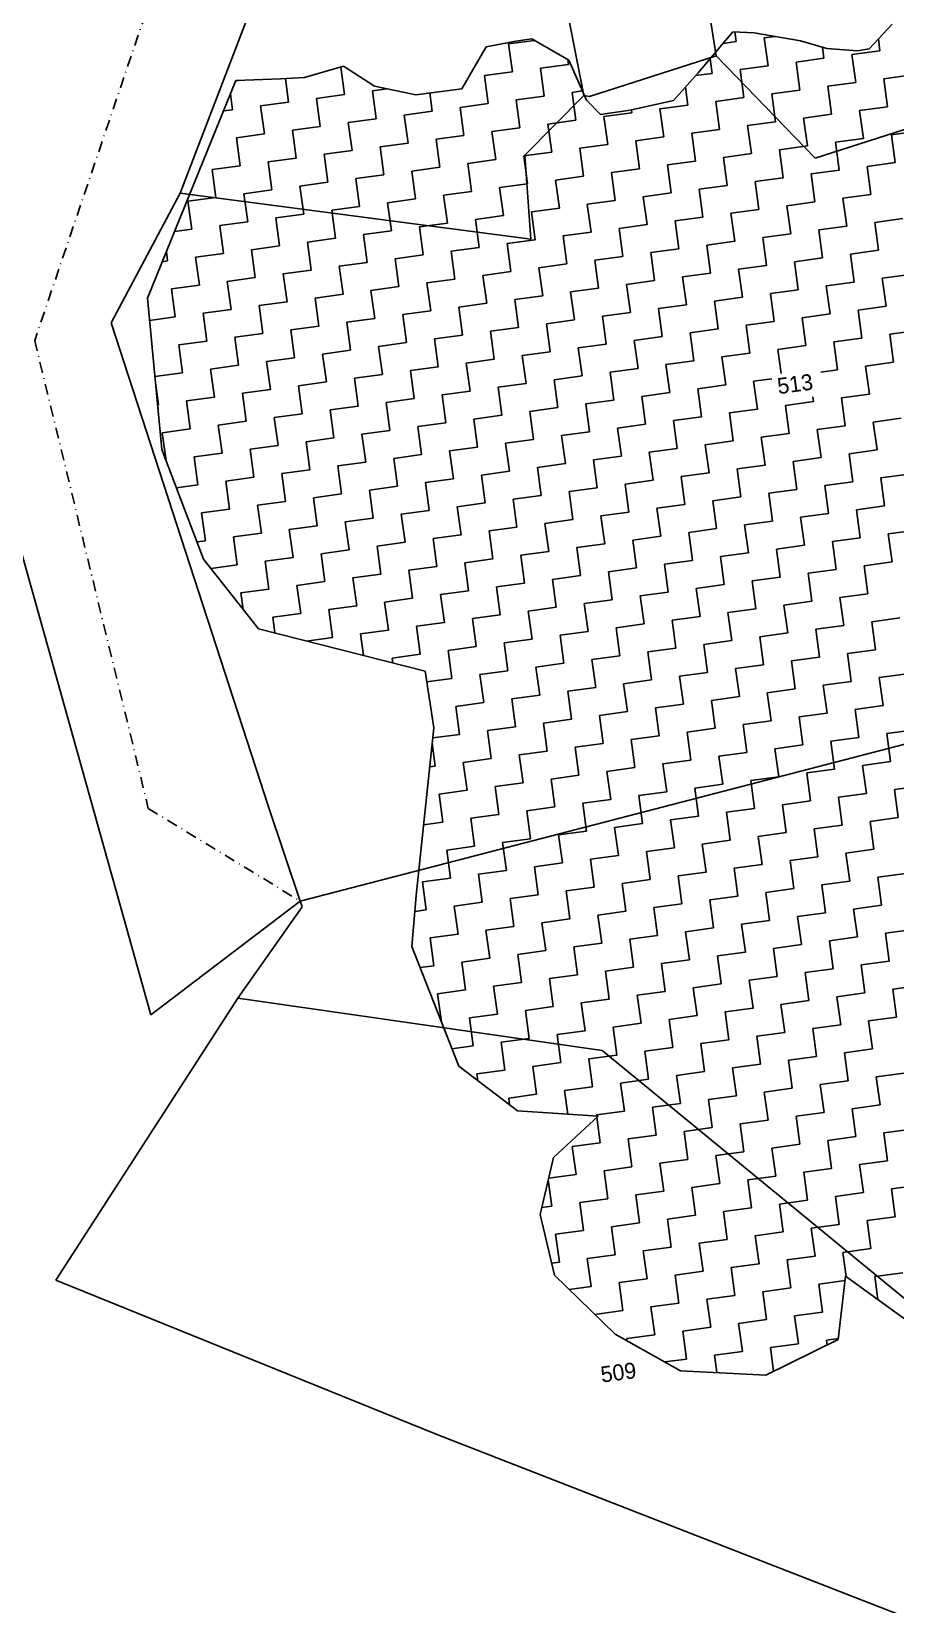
# Model space of a CAD drawing. Header units: metres. Extents: x 318393 to 319412, y 1868341 to 1869380.
# Drawn here: x 318521.4 to 318640.6, y 1868976.3 to 1869193.2 of the extents above; entities that cross this region are included whole.
import ezdxf

# ---------------------------------------------------------------- set-up
doc = ezdxf.new("R2010")
doc.units = ezdxf.units.M
doc.header["$LTSCALE"] = 0.3
doc.header["$MEASUREMENT"] = 0
doc.linetypes.add('DASHDOT', pattern=[1, 0.5, -0.25, 0, -0.25])
for name, color, linetype in [('OFF', 1, 'CONTINUOUS'), ('POLY_HATCH', 12, 'CONTINUOUS'), ('POLY_PARCEL', 6, 'CONTINUOUS'), ('POLY_WATER', 4, 'CONTINUOUS'), ('TEXT_PARCEL', 7, 'CONTINUOUS'), ('V_BOUND_LINE', 7, 'CONTINUOUS'), ('V_BOUND_STREAM_LINE', 7, 'DASHDOT')]:
    doc.layers.add(name, color=color, linetype=linetype)
doc.styles.add('TEXT_MAP', font='')
doc.styles.get('TEXT_MAP').set_extended_font_data('Kruti Dev 050')

msp = doc.modelspace()

# ---------------------------------------------------------------- linework, layer by layer
at = {"layer": 'OFF'}
msp.add_line((318558.48, 1869073.28), (318537.88, 1869057.59), dxfattribs=at)
at = {"layer": 'POLY_HATCH'}
for p, q in [((318636.96, 1869190.85), (318640.11, 1869194.23)), ((318584.15, 1869191.09), (318588.22, 1869191.91)), ((318588.22, 1869191.91), (318590.41, 1869192.21)), ((318590.41, 1869192.21), (318595.55, 1869189.28)), ((318613.35, 1869187.51), (318618.16, 1869193.18)), ((318618.16, 1869193.18), (318621.08, 1869193.05)), ((318621.08, 1869193.05), (318627.46, 1869191.94)), ((318627.46, 1869191.94), (318631.13, 1869190.88)), ((318580.75, 1869185.33), (318584.15, 1869191.09)), ((318631.13, 1869190.88), (318635.36, 1869190.55)), ((318635.36, 1869190.55), (318636.96, 1869190.85)), ((318559.07, 1869186.86), (318564.44, 1869188.42)), ((318564.44, 1869188.42), (318568.72, 1869185.66)), ((318595.55, 1869189.28), (318597.97, 1869183.76)), ((318609.96, 1869183.71), (318613.35, 1869187.51)), ((318549.61, 1869186.46), (318537.42, 1869156.42)), ((318549.61, 1869186.46), (318555.75, 1869186.69)), ((318555.75, 1869186.69), (318559.07, 1869186.86)), ((318568.72, 1869185.66), (318574.45, 1869184.48)), ((318574.45, 1869184.48), (318580.75, 1869185.33)), ((318597.97, 1869183.76), (318599.9, 1869181.79)), ((318604.01, 1869182.35), (318609.96, 1869183.71)), ((318599.9, 1869181.79), (318604.01, 1869182.35)), ((318537.42, 1869156.42), (318539.4, 1869135.56)), ((318539.4, 1869135.56), (318545.16, 1869120.46)), ((318545.16, 1869120.46), (318552.73, 1869110.83)), ((318552.73, 1869110.83), (318575.7, 1869104.98)), ((318575.7, 1869104.98), (318576.92, 1869097.2)), ((318576.92, 1869097.2), (318574.46, 1869074.05)), ((318574.46, 1869074.05), (318573.88, 1869067.04)), ((318573.88, 1869067.04), (318580.35, 1869050.51)), ((318580.35, 1869050.51), (318588.47, 1869044.34)), ((318588.47, 1869044.34), (318599.56, 1869043.64)), ((318599.56, 1869043.64), (318593.4, 1869037.91)), ((318593.4, 1869037.91), (318591.58, 1869030.06)), ((318591.58, 1869030.06), (318593.56, 1869021.71)), ((318593.56, 1869021.71), (318601.94, 1869013.54)), ((318632.68, 1869012.8), (318633.7, 1869021.56)), ((318633.7, 1869021.56), (318642.14, 1869015.43)), ((318601.94, 1869013.54), (318610.92, 1869008.5)), ((318622.68, 1869007.9), (318632.68, 1869012.8)), ((318610.92, 1869008.5), (318622.68, 1869007.9))]:
    msp.add_line(p, q, dxfattribs=at)
at = {"layer": 'POLY_HATCH', "linetype": 'Continuous'}
for p, q in [((318587.23, 1869191.51), (318590.8, 1869191.99)), ((318616.8, 1869191.58), (318618.62, 1869191.82)), ((318618.62, 1869191.82), (318618.44, 1869193.16)), ((318622.48, 1869192.34), (318623.97, 1869192.55)), ((318623, 1869188.49), (318622.48, 1869192.34)), ((318638.44, 1869190.57), (318638.22, 1869192.2)), ((318587.75, 1869187.65), (318587.23, 1869191.51)), ((318615.29, 1869187.44), (318615.01, 1869189.47)), ((318626.86, 1869189.01), (318630.72, 1869189.53)), ((318630.72, 1869189.53), (318630.52, 1869191.06)), ((318634.58, 1869190.05), (318638.44, 1869190.57)), ((318635.1, 1869186.19), (318634.58, 1869190.05)), ((318564.59, 1869184.52), (318564.08, 1869188.32)), ((318583.89, 1869187.13), (318587.75, 1869187.65)), ((318591.61, 1869188.17), (318595.47, 1869188.69)), ((318592.13, 1869184.31), (318591.61, 1869188.17)), ((318595.47, 1869188.69), (318595.37, 1869189.38)), ((318613.01, 1869187.14), (318615.29, 1869187.44)), ((318619.14, 1869187.96), (318623, 1869188.49)), ((318619.67, 1869184.1), (318619.14, 1869187.96)), ((318627.38, 1869185.15), (318626.86, 1869189.01)), ((318549.6, 1869186.42), (318550.02, 1869186.48)), ((318556.87, 1869183.47), (318556.43, 1869186.72)), ((318568.45, 1869185.04), (318570.42, 1869185.31)), ((318584.41, 1869183.27), (318583.89, 1869187.13)), ((318611.95, 1869183.06), (318611.61, 1869185.56)), ((318623.53, 1869184.63), (318627.38, 1869185.15)), ((318631.24, 1869185.67), (318635.1, 1869186.19)), ((318631.77, 1869181.81), (318631.24, 1869185.67)), ((318638.96, 1869186.71), (318642.82, 1869187.24)), ((318639.48, 1869182.85), (318638.96, 1869186.71)), ((318549.16, 1869182.43), (318548.86, 1869184.61)), ((318553.01, 1869182.95), (318556.87, 1869183.47)), ((318560.73, 1869184), (318564.59, 1869184.52)), ((318561.25, 1869180.14), (318560.73, 1869184)), ((318568.97, 1869181.18), (318568.45, 1869185.04)), ((318576.69, 1869182.22), (318576.35, 1869184.74)), ((318580.55, 1869182.75), (318584.41, 1869183.27)), ((318588.27, 1869183.79), (318592.13, 1869184.31)), ((318588.79, 1869179.93), (318588.27, 1869183.79)), ((318595.99, 1869184.83), (318597.41, 1869185.03)), ((318596.51, 1869180.97), (318595.99, 1869184.83)), ((318608.09, 1869182.54), (318611.95, 1869183.06)), ((318615.81, 1869183.58), (318619.67, 1869184.1)), ((318616.33, 1869179.72), (318615.81, 1869183.58)), ((318624.05, 1869180.77), (318623.53, 1869184.63)), ((318547.91, 1869182.26), (318549.16, 1869182.43)), ((318553.54, 1869179.09), (318553.01, 1869182.95)), ((318565.11, 1869180.66), (318568.97, 1869181.18)), ((318572.83, 1869181.7), (318576.69, 1869182.22)), ((318573.35, 1869177.84), (318572.83, 1869181.7)), ((318581.07, 1869178.89), (318580.55, 1869182.75)), ((318592.65, 1869180.45), (318596.51, 1869180.97)), ((318600.37, 1869181.5), (318604.23, 1869182.02)), ((318600.89, 1869177.64), (318600.37, 1869181.5)), ((318604.23, 1869182.02), (318604.18, 1869182.39)), ((318608.61, 1869178.68), (318608.09, 1869182.54)), ((318627.91, 1869181.29), (318631.77, 1869181.81)), ((318628.43, 1869177.43), (318627.91, 1869181.29)), ((318635.63, 1869182.33), (318639.48, 1869182.85)), ((318636.15, 1869178.47), (318635.63, 1869182.33)), ((318549.68, 1869178.57), (318553.54, 1869179.09)), ((318557.4, 1869179.62), (318561.25, 1869180.14)), ((318557.92, 1869175.76), (318557.4, 1869179.62)), ((318565.64, 1869176.8), (318565.11, 1869180.66)), ((318577.21, 1869178.37), (318581.07, 1869178.89)), ((318584.93, 1869179.41), (318588.79, 1869179.93)), ((318585.45, 1869175.55), (318584.93, 1869179.41)), ((318593.17, 1869176.59), (318592.65, 1869180.45)), ((318604.75, 1869178.16), (318608.61, 1869178.68)), ((318612.47, 1869179.2), (318616.33, 1869179.72)), ((318612.99, 1869175.34), (318612.47, 1869179.2)), ((318620.19, 1869180.25), (318624.05, 1869180.77)), ((318620.71, 1869176.39), (318620.19, 1869180.25)), ((318640.01, 1869178.99), (318643.87, 1869179.52)), ((318640.53, 1869175.14), (318640.01, 1869178.99)), ((318550.2, 1869174.71), (318549.68, 1869178.57)), ((318561.78, 1869176.28), (318565.64, 1869176.8)), ((318569.5, 1869177.32), (318573.35, 1869177.84)), ((318570.02, 1869173.46), (318569.5, 1869177.32)), ((318577.74, 1869174.51), (318577.21, 1869178.37)), ((318589.31, 1869176.07), (318593.17, 1869176.59)), ((318597.03, 1869177.11), (318600.89, 1869177.64)), ((318597.55, 1869173.26), (318597.03, 1869177.11)), ((318605.27, 1869174.3), (318604.75, 1869178.16)), ((318624.57, 1869176.91), (318628.43, 1869177.43)), ((318625.09, 1869173.05), (318624.57, 1869176.91)), ((318632.29, 1869177.95), (318636.15, 1869178.47)), ((318632.81, 1869174.09), (318632.29, 1869177.95)), ((318546.34, 1869174.19), (318550.2, 1869174.71)), ((318554.06, 1869175.23), (318557.92, 1869175.76)), ((318554.58, 1869171.38), (318554.06, 1869175.23)), ((318562.3, 1869172.42), (318561.78, 1869176.28)), ((318573.88, 1869173.98), (318577.74, 1869174.51)), ((318581.59, 1869175.03), (318585.45, 1869175.55)), ((318582.12, 1869171.17), (318581.59, 1869175.03)), ((318589.84, 1869172.21), (318589.31, 1869176.07)), ((318601.41, 1869173.78), (318605.27, 1869174.3)), ((318609.13, 1869174.82), (318612.99, 1869175.34)), ((318609.65, 1869170.96), (318609.13, 1869174.82)), ((318616.85, 1869175.86), (318620.71, 1869176.39)), ((318617.37, 1869172), (318616.85, 1869175.86)), ((318636.67, 1869174.61), (318640.53, 1869175.14)), ((318637.19, 1869170.75), (318636.67, 1869174.61)), ((318546.86, 1869170.33), (318546.34, 1869174.19)), ((318558.44, 1869171.9), (318562.3, 1869172.42)), ((318566.16, 1869172.94), (318570.02, 1869173.46)), ((318566.68, 1869169.08), (318566.16, 1869172.94)), ((318574.4, 1869170.12), (318573.88, 1869173.98)), ((318585.98, 1869171.69), (318589.84, 1869172.21)), ((318593.69, 1869172.73), (318597.55, 1869173.26)), ((318594.22, 1869168.87), (318593.69, 1869172.73)), ((318601.93, 1869169.92), (318601.41, 1869173.78)), ((318621.23, 1869172.53), (318625.09, 1869173.05)), ((318621.75, 1869168.67), (318621.23, 1869172.53)), ((318628.95, 1869173.57), (318632.81, 1869174.09)), ((318629.47, 1869169.71), (318628.95, 1869173.57)), ((318543, 1869169.81), (318546.86, 1869170.33)), ((318550.72, 1869170.85), (318554.58, 1869171.38)), ((318551.24, 1869166.99), (318550.72, 1869170.85)), ((318558.96, 1869168.04), (318558.44, 1869171.9)), ((318570.54, 1869169.6), (318574.4, 1869170.12)), ((318578.26, 1869170.65), (318582.12, 1869171.17)), ((318578.78, 1869166.79), (318578.26, 1869170.65)), ((318586.5, 1869167.83), (318585.98, 1869171.69)), ((318605.79, 1869170.44), (318609.65, 1869170.96)), ((318606.32, 1869166.58), (318605.79, 1869170.44)), ((318613.51, 1869171.48), (318617.37, 1869172)), ((318614.03, 1869167.62), (318613.51, 1869171.48)), ((318633.33, 1869170.23), (318637.19, 1869170.75)), ((318633.85, 1869166.37), (318633.33, 1869170.23)), ((318543.52, 1869165.95), (318543, 1869169.81)), ((318555.1, 1869167.52), (318558.96, 1869168.04)), ((318562.82, 1869168.56), (318566.68, 1869169.08)), ((318563.34, 1869164.7), (318562.82, 1869168.56)), ((318571.06, 1869165.74), (318570.54, 1869169.6)), ((318582.64, 1869167.31), (318586.5, 1869167.83)), ((318590.36, 1869168.35), (318594.22, 1869168.87)), ((318590.88, 1869164.49), (318590.36, 1869168.35)), ((318598.08, 1869169.4), (318601.93, 1869169.92)), ((318598.6, 1869165.54), (318598.08, 1869169.4)), ((318617.89, 1869168.15), (318621.75, 1869168.67)), ((318618.42, 1869164.29), (318617.89, 1869168.15)), ((318625.61, 1869169.19), (318629.47, 1869169.71)), ((318626.13, 1869165.33), (318625.61, 1869169.19)), ((318541.16, 1869165.63), (318543.52, 1869165.95)), ((318547.38, 1869166.47), (318551.24, 1869166.99)), ((318547.9, 1869162.61), (318547.38, 1869166.47)), ((318555.62, 1869163.66), (318555.1, 1869167.52)), ((318567.2, 1869165.22), (318571.06, 1869165.74)), ((318574.92, 1869166.27), (318578.78, 1869166.79)), ((318575.44, 1869162.41), (318574.92, 1869166.27)), ((318583.16, 1869163.45), (318582.64, 1869167.31)), ((318602.46, 1869166.06), (318606.32, 1869166.58)), ((318602.98, 1869162.2), (318602.46, 1869166.06)), ((318610.18, 1869167.1), (318614.03, 1869167.62)), ((318610.7, 1869163.24), (318610.18, 1869167.1)), ((318629.99, 1869165.85), (318633.85, 1869166.37)), ((318630.52, 1869161.99), (318629.99, 1869165.85)), ((318637.71, 1869166.9), (318641.57, 1869167.42)), ((318638.23, 1869163.04), (318637.71, 1869166.9)), ((318551.76, 1869163.13), (318555.62, 1869163.66)), ((318559.48, 1869164.18), (318563.34, 1869164.7)), ((318560, 1869160.32), (318559.48, 1869164.18)), ((318567.72, 1869161.36), (318567.2, 1869165.22)), ((318579.3, 1869162.93), (318583.16, 1869163.45)), ((318587.02, 1869163.97), (318590.88, 1869164.49)), ((318587.54, 1869160.11), (318587.02, 1869163.97)), ((318594.74, 1869165.02), (318598.6, 1869165.54)), ((318595.26, 1869161.16), (318594.74, 1869165.02)), ((318614.56, 1869163.76), (318618.42, 1869164.29)), ((318615.08, 1869159.91), (318614.56, 1869163.76)), ((318622.27, 1869164.81), (318626.13, 1869165.33)), ((318622.8, 1869160.95), (318622.27, 1869164.81)), ((318539.47, 1869161.47), (318540.19, 1869161.57)), ((318540.19, 1869161.57), (318540.02, 1869162.82)), ((318544.05, 1869162.09), (318547.9, 1869162.61)), ((318544.57, 1869158.23), (318544.05, 1869162.09)), ((318552.29, 1869159.28), (318551.76, 1869163.13)), ((318563.86, 1869160.84), (318567.72, 1869161.36)), ((318571.58, 1869161.88), (318575.44, 1869162.41)), ((318572.1, 1869158.03), (318571.58, 1869161.88)), ((318579.82, 1869159.07), (318579.3, 1869162.93)), ((318599.12, 1869161.68), (318602.98, 1869162.2)), ((318599.64, 1869157.82), (318599.12, 1869161.68)), ((318606.84, 1869162.72), (318610.7, 1869163.24)), ((318607.36, 1869158.86), (318606.84, 1869162.72)), ((318626.66, 1869161.47), (318630.52, 1869161.99)), ((318627.18, 1869157.61), (318626.66, 1869161.47)), ((318634.37, 1869162.51), (318638.23, 1869163.04)), ((318634.9, 1869158.65), (318634.37, 1869162.51)), ((318548.43, 1869158.75), (318552.29, 1869159.28)), ((318556.15, 1869159.8), (318560, 1869160.32)), ((318556.67, 1869155.94), (318556.15, 1869159.8)), ((318564.39, 1869156.98), (318563.86, 1869160.84)), ((318583.68, 1869159.59), (318587.54, 1869160.11)), ((318584.2, 1869155.73), (318583.68, 1869159.59)), ((318591.4, 1869160.63), (318595.26, 1869161.16)), ((318591.92, 1869156.77), (318591.4, 1869160.63)), ((318611.22, 1869159.38), (318615.08, 1869159.91)), ((318611.74, 1869155.52), (318611.22, 1869159.38)), ((318618.94, 1869160.43), (318622.8, 1869160.95)), ((318619.46, 1869156.57), (318618.94, 1869160.43)), ((318638.76, 1869159.18), (318642.61, 1869159.7)), ((318639.28, 1869155.32), (318638.76, 1869159.18)), ((318540.71, 1869157.71), (318544.57, 1869158.23)), ((318541.23, 1869153.85), (318540.71, 1869157.71)), ((318548.95, 1869154.89), (318548.43, 1869158.75)), ((318560.53, 1869156.46), (318564.39, 1869156.98)), ((318568.24, 1869157.5), (318572.1, 1869158.03)), ((318568.77, 1869153.64), (318568.24, 1869157.5)), ((318575.96, 1869158.55), (318579.82, 1869159.07)), ((318576.49, 1869154.69), (318575.96, 1869158.55)), ((318595.78, 1869157.3), (318599.64, 1869157.82)), ((318596.3, 1869153.44), (318595.78, 1869157.3)), ((318603.5, 1869158.34), (318607.36, 1869158.86)), ((318604.02, 1869154.48), (318603.5, 1869158.34)), ((318623.32, 1869157.09), (318627.18, 1869157.61)), ((318623.84, 1869153.23), (318623.32, 1869157.09)), ((318631.04, 1869158.13), (318634.9, 1869158.65)), ((318631.56, 1869154.27), (318631.04, 1869158.13)), ((318545.09, 1869154.37), (318548.95, 1869154.89)), ((318552.81, 1869155.42), (318556.67, 1869155.94)), ((318553.33, 1869151.56), (318552.81, 1869155.42)), ((318561.05, 1869152.6), (318560.53, 1869156.46)), ((318580.34, 1869155.21), (318584.2, 1869155.73)), ((318580.87, 1869151.35), (318580.34, 1869155.21)), ((318588.06, 1869156.25), (318591.92, 1869156.77)), ((318588.58, 1869152.39), (318588.06, 1869156.25)), ((318607.88, 1869155), (318611.74, 1869155.52)), ((318608.4, 1869151.14), (318607.88, 1869155)), ((318615.6, 1869156.05), (318619.46, 1869156.57)), ((318616.12, 1869152.19), (318615.6, 1869156.05)), ((318635.42, 1869154.8), (318639.28, 1869155.32)), ((318635.94, 1869150.94), (318635.42, 1869154.8)), ((318537.71, 1869153.38), (318541.23, 1869153.85)), ((318545.61, 1869150.51), (318545.09, 1869154.37)), ((318557.19, 1869152.08), (318561.05, 1869152.6)), ((318564.91, 1869153.12), (318568.77, 1869153.64)), ((318565.43, 1869149.26), (318564.91, 1869153.12)), ((318572.63, 1869154.17), (318576.49, 1869154.69)), ((318573.15, 1869150.31), (318572.63, 1869154.17)), ((318592.44, 1869152.92), (318596.3, 1869153.44)), ((318592.97, 1869149.06), (318592.44, 1869152.92)), ((318600.16, 1869153.96), (318604.02, 1869154.48)), ((318600.68, 1869150.1), (318600.16, 1869153.96)), ((318619.98, 1869152.71), (318623.84, 1869153.23)), ((318620.5, 1869148.85), (318619.98, 1869152.71)), ((318627.7, 1869153.75), (318631.56, 1869154.27)), ((318628.22, 1869149.89), (318627.7, 1869153.75)), ((318541.75, 1869149.99), (318545.61, 1869150.51)), ((318549.47, 1869151.04), (318553.33, 1869151.56)), ((318549.99, 1869147.18), (318549.47, 1869151.04)), ((318557.71, 1869148.22), (318557.19, 1869152.08)), ((318577.01, 1869150.83), (318580.87, 1869151.35)), ((318577.53, 1869146.97), (318577.01, 1869150.83)), ((318584.73, 1869151.87), (318588.58, 1869152.39)), ((318585.25, 1869148.01), (318584.73, 1869151.87)), ((318604.54, 1869150.62), (318608.4, 1869151.14)), ((318605.07, 1869146.76), (318604.54, 1869150.62)), ((318612.26, 1869151.66), (318616.12, 1869152.19)), ((318612.78, 1869147.81), (318612.26, 1869151.66)), ((318632.08, 1869150.41), (318635.94, 1869150.94)), ((318632.6, 1869146.56), (318632.08, 1869150.41)), ((318639.8, 1869151.46), (318643.66, 1869151.98)), ((318640.32, 1869147.6), (318639.8, 1869151.46)), ((318542.27, 1869146.13), (318541.75, 1869149.99)), ((318561.57, 1869148.74), (318565.43, 1869149.26)), ((318562.09, 1869144.88), (318561.57, 1869148.74)), ((318569.29, 1869149.78), (318573.15, 1869150.31)), ((318569.81, 1869145.93), (318569.29, 1869149.78)), ((318589.11, 1869148.53), (318592.97, 1869149.06)), ((318589.63, 1869144.68), (318589.11, 1869148.53)), ((318596.83, 1869149.58), (318600.68, 1869150.1)), ((318597.35, 1869145.72), (318596.83, 1869149.58)), ((318616.64, 1869148.33), (318620.5, 1869148.85)), ((318617.17, 1869144.47), (318616.64, 1869148.33)), ((318624.36, 1869149.37), (318628.22, 1869149.89)), ((318624.81, 1869146.05), (318624.36, 1869149.37)), ((318538.45, 1869145.62), (318542.27, 1869146.13)), ((318546.13, 1869146.65), (318549.99, 1869147.18)), ((318546.65, 1869142.79), (318546.13, 1869146.65)), ((318553.85, 1869147.7), (318557.71, 1869148.22)), ((318554.37, 1869143.84), (318553.85, 1869147.7)), ((318573.67, 1869146.45), (318577.53, 1869146.97)), ((318574.19, 1869142.59), (318573.67, 1869146.45)), ((318581.39, 1869147.49), (318585.25, 1869148.01)), ((318581.91, 1869143.63), (318581.39, 1869147.49)), ((318601.21, 1869146.24), (318605.07, 1869146.76)), ((318601.73, 1869142.38), (318601.21, 1869146.24)), ((318608.92, 1869147.28), (318612.78, 1869147.81)), ((318609.45, 1869143.42), (318608.92, 1869147.28)), ((318630.29, 1869146.24), (318632.6, 1869146.56)), ((318636.46, 1869147.08), (318640.32, 1869147.6)), ((318636.98, 1869143.22), (318636.46, 1869147.08)), ((318538.94, 1869141.75), (318538.52, 1869144.81)), ((318558.23, 1869144.36), (318562.09, 1869144.88)), ((318558.75, 1869140.5), (318558.23, 1869144.36)), ((318565.95, 1869145.4), (318569.81, 1869145.93)), ((318566.47, 1869141.54), (318565.95, 1869145.4)), ((318585.77, 1869144.15), (318589.63, 1869144.68)), ((318586.29, 1869140.29), (318585.77, 1869144.15)), ((318593.49, 1869145.2), (318597.35, 1869145.72)), ((318594.01, 1869141.34), (318593.49, 1869145.2)), ((318613.31, 1869143.95), (318617.17, 1869144.47)), ((318613.83, 1869140.09), (318613.31, 1869143.95)), ((318621.02, 1869144.99), (318623.51, 1869145.33)), ((318621.55, 1869141.13), (318621.02, 1869144.99)), ((318538.81, 1869141.73), (318538.94, 1869141.75)), ((318542.79, 1869142.27), (318546.65, 1869142.79)), ((318543.32, 1869138.41), (318542.79, 1869142.27)), ((318550.51, 1869143.32), (318554.37, 1869143.84)), ((318551.04, 1869139.46), (318550.51, 1869143.32)), ((318570.33, 1869142.07), (318574.19, 1869142.59)), ((318570.85, 1869138.21), (318570.33, 1869142.07)), ((318578.05, 1869143.11), (318581.91, 1869143.63)), ((318578.57, 1869139.25), (318578.05, 1869143.11)), ((318597.87, 1869141.86), (318601.73, 1869142.38)), ((318598.39, 1869138), (318597.87, 1869141.86)), ((318605.59, 1869142.9), (318609.45, 1869143.42)), ((318606.11, 1869139.04), (318605.59, 1869142.9)), ((318625.41, 1869141.65), (318629.26, 1869142.17)), ((318629.26, 1869142.17), (318629.18, 1869142.81)), ((318633.12, 1869142.7), (318636.98, 1869143.22)), ((318633.65, 1869138.84), (318633.12, 1869142.7)), ((318554.89, 1869139.98), (318558.75, 1869140.5)), ((318555.42, 1869136.12), (318554.89, 1869139.98)), ((318562.61, 1869141.02), (318566.47, 1869141.54)), ((318563.13, 1869137.16), (318562.61, 1869141.02)), ((318582.43, 1869139.77), (318586.29, 1869140.29)), ((318582.95, 1869135.91), (318582.43, 1869139.77)), ((318590.15, 1869140.82), (318594.01, 1869141.34)), ((318590.67, 1869136.96), (318590.15, 1869140.82)), ((318609.97, 1869139.57), (318613.83, 1869140.09)), ((318610.49, 1869135.71), (318609.97, 1869139.57)), ((318617.69, 1869140.61), (318621.55, 1869141.13)), ((318618.21, 1869136.75), (318617.69, 1869140.61)), ((318625.93, 1869137.79), (318625.41, 1869141.65)), ((318637.51, 1869139.36), (318641.36, 1869139.88)), ((318539.46, 1869137.89), (318543.32, 1869138.41)), ((318539.98, 1869134.04), (318539.46, 1869137.89)), ((318547.18, 1869138.94), (318551.04, 1869139.46)), ((318547.7, 1869135.08), (318547.18, 1869138.94)), ((318566.99, 1869137.69), (318570.85, 1869138.21)), ((318567.52, 1869133.83), (318566.99, 1869137.69)), ((318574.71, 1869138.73), (318578.57, 1869139.25)), ((318575.23, 1869134.87), (318574.71, 1869138.73)), ((318594.53, 1869137.48), (318598.39, 1869138)), ((318595.05, 1869133.62), (318594.53, 1869137.48)), ((318602.25, 1869138.52), (318606.11, 1869139.04)), ((318602.77, 1869134.66), (318602.25, 1869138.52)), ((318622.07, 1869137.27), (318625.93, 1869137.79)), ((318629.79, 1869138.31), (318633.65, 1869138.84)), ((318630.31, 1869134.46), (318629.79, 1869138.31)), ((318638.03, 1869135.5), (318637.51, 1869139.36)), ((318551.56, 1869135.6), (318555.42, 1869136.12)), ((318552.08, 1869131.74), (318551.56, 1869135.6)), ((318559.28, 1869136.64), (318563.13, 1869137.16)), ((318559.8, 1869132.78), (318559.28, 1869136.64)), ((318579.09, 1869135.39), (318582.95, 1869135.91)), ((318579.62, 1869131.53), (318579.09, 1869135.39)), ((318586.81, 1869136.43), (318590.67, 1869136.96)), ((318587.33, 1869132.58), (318586.81, 1869136.43)), ((318606.63, 1869135.18), (318610.49, 1869135.71)), ((318614.35, 1869136.23), (318618.21, 1869136.75)), ((318614.87, 1869132.37), (318614.35, 1869136.23)), ((318622.59, 1869133.41), (318622.07, 1869137.27)), ((318634.17, 1869134.98), (318638.03, 1869135.5)), ((318543.84, 1869134.55), (318547.7, 1869135.08)), ((318544.36, 1869130.7), (318543.84, 1869134.55)), ((318563.66, 1869133.3), (318567.52, 1869133.83)), ((318564.18, 1869129.44), (318563.66, 1869133.3)), ((318571.38, 1869134.35), (318575.23, 1869134.87)), ((318571.9, 1869130.49), (318571.38, 1869134.35)), ((318591.19, 1869133.1), (318595.05, 1869133.62)), ((318591.72, 1869129.24), (318591.19, 1869133.1)), ((318598.91, 1869134.14), (318602.77, 1869134.66)), ((318599.43, 1869130.28), (318598.91, 1869134.14)), ((318607.15, 1869131.32), (318606.63, 1869135.18)), ((318618.73, 1869132.89), (318622.59, 1869133.41)), ((318626.45, 1869133.93), (318630.31, 1869134.46)), ((318626.97, 1869130.07), (318626.45, 1869133.93)), ((318634.69, 1869131.12), (318634.17, 1869134.98)), ((318548.22, 1869131.22), (318552.08, 1869131.74)), ((318548.74, 1869127.36), (318548.22, 1869131.22)), ((318555.94, 1869132.26), (318559.8, 1869132.78)), ((318556.46, 1869128.4), (318555.94, 1869132.26)), ((318575.76, 1869131.01), (318579.62, 1869131.53)), ((318576.28, 1869127.15), (318575.76, 1869131.01)), ((318583.47, 1869132.05), (318587.33, 1869132.58)), ((318584, 1869128.19), (318583.47, 1869132.05)), ((318603.29, 1869130.8), (318607.15, 1869131.32)), ((318611.01, 1869131.85), (318614.87, 1869132.37)), ((318611.53, 1869127.99), (318611.01, 1869131.85)), ((318619.25, 1869129.03), (318618.73, 1869132.89)), ((318630.83, 1869130.6), (318634.69, 1869131.12)), ((318638.55, 1869131.64), (318642.41, 1869132.16)), ((318639.07, 1869127.78), (318638.55, 1869131.64)), ((318541.41, 1869130.3), (318544.36, 1869130.7)), ((318560.32, 1869128.92), (318564.18, 1869129.44)), ((318560.84, 1869125.06), (318560.32, 1869128.92)), ((318568.04, 1869129.97), (318571.9, 1869130.49)), ((318568.56, 1869126.11), (318568.04, 1869129.97)), ((318587.86, 1869128.72), (318591.72, 1869129.24)), ((318588.38, 1869124.86), (318587.86, 1869128.72)), ((318595.57, 1869129.76), (318599.43, 1869130.28)), ((318596.1, 1869125.9), (318595.57, 1869129.76)), ((318603.81, 1869126.94), (318603.29, 1869130.8)), ((318615.39, 1869128.51), (318619.25, 1869129.03)), ((318623.11, 1869129.55), (318626.97, 1869130.07)), ((318623.63, 1869125.69), (318623.11, 1869129.55)), ((318631.35, 1869126.74), (318630.83, 1869130.6)), ((318544.88, 1869126.84), (318548.74, 1869127.36)), ((318545.4, 1869122.98), (318544.88, 1869126.84)), ((318552.6, 1869127.88), (318556.46, 1869128.4)), ((318553.12, 1869124.02), (318552.6, 1869127.88)), ((318572.42, 1869126.63), (318576.28, 1869127.15)), ((318572.94, 1869122.77), (318572.42, 1869126.63)), ((318580.14, 1869127.67), (318584, 1869128.19)), ((318580.66, 1869123.81), (318580.14, 1869127.67)), ((318599.96, 1869126.42), (318603.81, 1869126.94)), ((318607.67, 1869127.47), (318611.53, 1869127.99)), ((318608.2, 1869123.61), (318607.67, 1869127.47)), ((318615.91, 1869124.65), (318615.39, 1869128.51)), ((318627.49, 1869126.22), (318631.35, 1869126.74)), ((318635.21, 1869127.26), (318639.07, 1869127.78)), ((318635.73, 1869123.4), (318635.21, 1869127.26)), ((318556.98, 1869124.54), (318560.84, 1869125.06)), ((318557.5, 1869120.68), (318556.98, 1869124.54)), ((318564.7, 1869125.59), (318568.56, 1869126.11)), ((318565.22, 1869121.73), (318564.7, 1869125.59)), ((318584.52, 1869124.33), (318588.38, 1869124.86)), ((318592.24, 1869125.38), (318596.1, 1869125.9)), ((318592.76, 1869121.52), (318592.24, 1869125.38)), ((318600.48, 1869122.56), (318599.96, 1869126.42)), ((318612.06, 1869124.13), (318615.91, 1869124.65)), ((318619.77, 1869125.17), (318623.63, 1869125.69)), ((318620.3, 1869121.31), (318619.77, 1869125.17)), ((318628.01, 1869122.36), (318627.49, 1869126.22)), ((318639.59, 1869123.92), (318643.45, 1869124.44)), ((318544.26, 1869122.82), (318545.4, 1869122.98)), ((318549.26, 1869123.5), (318553.12, 1869124.02)), ((318549.78, 1869119.64), (318549.26, 1869123.5)), ((318569.08, 1869122.25), (318572.94, 1869122.77)), ((318569.6, 1869118.39), (318569.08, 1869122.25)), ((318576.8, 1869123.29), (318580.66, 1869123.81)), ((318577.32, 1869119.43), (318576.8, 1869123.29)), ((318585.04, 1869120.48), (318584.52, 1869124.33)), ((318596.62, 1869122.04), (318600.48, 1869122.56)), ((318604.34, 1869123.08), (318608.2, 1869123.61)), ((318604.86, 1869119.23), (318604.34, 1869123.08)), ((318612.58, 1869120.27), (318612.06, 1869124.13)), ((318624.15, 1869121.83), (318628.01, 1869122.36)), ((318631.87, 1869122.88), (318635.73, 1869123.4)), ((318632.4, 1869119.02), (318631.87, 1869122.88)), ((318640.11, 1869120.06), (318639.59, 1869123.92)), ((318553.64, 1869120.16), (318557.5, 1869120.68)), ((318554.17, 1869116.3), (318553.64, 1869120.16)), ((318561.36, 1869121.2), (318565.22, 1869121.73)), ((318561.88, 1869117.35), (318561.36, 1869121.2)), ((318581.18, 1869119.95), (318585.04, 1869120.48)), ((318588.9, 1869121), (318592.76, 1869121.52)), ((318589.42, 1869117.14), (318588.9, 1869121)), ((318597.14, 1869118.18), (318596.62, 1869122.04)), ((318608.72, 1869119.75), (318612.58, 1869120.27)), ((318616.44, 1869120.79), (318620.3, 1869121.31)), ((318616.96, 1869116.93), (318616.44, 1869120.79)), ((318624.68, 1869117.97), (318624.15, 1869121.83)), ((318636.25, 1869119.54), (318640.11, 1869120.06)), ((318546.19, 1869119.15), (318549.78, 1869119.64)), ((318565.74, 1869117.87), (318569.6, 1869118.39)), ((318566.27, 1869114.01), (318565.74, 1869117.87)), ((318573.46, 1869118.91), (318577.32, 1869119.43)), ((318573.98, 1869115.05), (318573.46, 1869118.91)), ((318581.7, 1869116.09), (318581.18, 1869119.95)), ((318593.28, 1869117.66), (318597.14, 1869118.18)), ((318601, 1869118.7), (318604.86, 1869119.23)), ((318601.52, 1869114.84), (318601, 1869118.7)), ((318609.24, 1869115.89), (318608.72, 1869119.75)), ((318620.82, 1869117.45), (318624.68, 1869117.97)), ((318628.54, 1869118.5), (318632.4, 1869119.02)), ((318629.06, 1869114.64), (318628.54, 1869118.5)), ((318636.78, 1869115.68), (318636.25, 1869119.54)), ((318550.31, 1869115.78), (318554.17, 1869116.3)), ((318550.61, 1869113.52), (318550.31, 1869115.78)), ((318558.03, 1869116.82), (318561.88, 1869117.35)), ((318558.55, 1869112.96), (318558.03, 1869116.82)), ((318577.84, 1869115.57), (318581.7, 1869116.09)), ((318585.56, 1869116.62), (318589.42, 1869117.14)), ((318586.08, 1869112.76), (318585.56, 1869116.62)), ((318593.8, 1869113.8), (318593.28, 1869117.66)), ((318605.38, 1869115.37), (318609.24, 1869115.89)), ((318613.1, 1869116.41), (318616.96, 1869116.93)), ((318613.62, 1869112.55), (318613.1, 1869116.41)), ((318621.34, 1869113.59), (318620.82, 1869117.45)), ((318562.41, 1869113.49), (318566.27, 1869114.01)), ((318570.12, 1869114.53), (318573.98, 1869115.05)), ((318570.65, 1869110.67), (318570.12, 1869114.53)), ((318578.37, 1869111.71), (318577.84, 1869115.57)), ((318589.94, 1869113.28), (318593.8, 1869113.8)), ((318597.66, 1869114.32), (318601.52, 1869114.84)), ((318598.18, 1869110.46), (318597.66, 1869114.32)), ((318605.9, 1869111.51), (318605.38, 1869115.37)), ((318617.48, 1869113.07), (318621.34, 1869113.59)), ((318625.2, 1869114.12), (318629.06, 1869114.64)), ((318625.72, 1869110.26), (318625.2, 1869114.12)), ((318632.92, 1869115.16), (318636.78, 1869115.68)), ((318633.44, 1869111.3), (318632.92, 1869115.16)), ((318554.69, 1869112.44), (318558.55, 1869112.96)), ((318554.98, 1869110.26), (318554.69, 1869112.44)), ((318562.93, 1869109.63), (318562.41, 1869113.49)), ((318574.51, 1869111.19), (318578.37, 1869111.71)), ((318582.22, 1869112.24), (318586.08, 1869112.76)), ((318582.75, 1869108.38), (318582.22, 1869112.24)), ((318590.46, 1869109.42), (318589.94, 1869113.28)), ((318602.04, 1869110.98), (318605.9, 1869111.51)), ((318609.76, 1869112.03), (318613.62, 1869112.55)), ((318610.28, 1869108.17), (318609.76, 1869112.03)), ((318618, 1869109.21), (318617.48, 1869113.07)), ((318637.3, 1869111.82), (318641.16, 1869112.34)), ((318637.82, 1869107.96), (318637.3, 1869111.82)), ((318559.35, 1869109.14), (318562.93, 1869109.63)), ((318566.79, 1869110.15), (318570.65, 1869110.67)), ((318567.19, 1869107.15), (318566.79, 1869110.15)), ((318575.03, 1869107.33), (318574.51, 1869111.19)), ((318586.61, 1869108.9), (318590.46, 1869109.42)), ((318594.32, 1869109.94), (318598.18, 1869110.46)), ((318594.85, 1869106.08), (318594.32, 1869109.94)), ((318602.56, 1869107.13), (318602.04, 1869110.98)), ((318614.14, 1869108.69), (318618, 1869109.21)), ((318621.86, 1869109.73), (318625.72, 1869110.26)), ((318622.38, 1869105.88), (318621.86, 1869109.73)), ((318629.58, 1869110.78), (318633.44, 1869111.3)), ((318630.1, 1869106.92), (318629.58, 1869110.78)), ((318571.17, 1869106.81), (318575.03, 1869107.33)), ((318578.89, 1869107.85), (318582.75, 1869108.38)), ((318579.41, 1869103.99), (318578.89, 1869107.85)), ((318587.13, 1869105.04), (318586.61, 1869108.9)), ((318598.71, 1869106.6), (318602.56, 1869107.13)), ((318606.42, 1869107.65), (318610.28, 1869108.17)), ((318606.95, 1869103.79), (318606.42, 1869107.65)), ((318614.66, 1869104.83), (318614.14, 1869108.69)), ((318633.96, 1869107.44), (318637.82, 1869107.96)), ((318634.48, 1869103.58), (318633.96, 1869107.44)), ((318571.26, 1869106.11), (318571.17, 1869106.81)), ((318583.27, 1869104.52), (318587.13, 1869105.04)), ((318590.99, 1869105.56), (318594.85, 1869106.08)), ((318591.51, 1869101.7), (318590.99, 1869105.56)), ((318599.23, 1869102.74), (318598.71, 1869106.6)), ((318618.52, 1869105.35), (318622.38, 1869105.88)), ((318619.05, 1869101.49), (318618.52, 1869105.35)), ((318626.24, 1869106.4), (318630.1, 1869106.92)), ((318626.76, 1869102.54), (318626.24, 1869106.4)), ((318575.92, 1869103.52), (318579.41, 1869103.99)), ((318583.79, 1869100.66), (318583.27, 1869104.52)), ((318595.37, 1869102.22), (318599.23, 1869102.74)), ((318603.09, 1869103.27), (318606.95, 1869103.79)), ((318603.61, 1869099.41), (318603.09, 1869103.27)), ((318610.8, 1869104.31), (318614.66, 1869104.83)), ((318611.33, 1869100.45), (318610.8, 1869104.31)), ((318630.62, 1869103.06), (318634.48, 1869103.58)), ((318631.14, 1869099.2), (318630.62, 1869103.06)), ((318638.34, 1869104.1), (318642.2, 1869104.62)), ((318638.86, 1869100.24), (318638.34, 1869104.1)), ((318579.93, 1869100.14), (318583.79, 1869100.66)), ((318587.65, 1869101.18), (318591.51, 1869101.7)), ((318588.17, 1869097.32), (318587.65, 1869101.18)), ((318595.89, 1869098.36), (318595.37, 1869102.22)), ((318615.19, 1869100.97), (318619.05, 1869101.49)), ((318615.71, 1869097.11), (318615.19, 1869100.97)), ((318622.9, 1869102.02), (318626.76, 1869102.54)), ((318623.43, 1869098.16), (318622.9, 1869102.02)), ((318580.45, 1869096.28), (318579.93, 1869100.14)), ((318592.03, 1869097.84), (318595.89, 1869098.36)), ((318599.75, 1869098.89), (318603.61, 1869099.41)), ((318600.27, 1869095.03), (318599.75, 1869098.89)), ((318607.47, 1869099.93), (318611.33, 1869100.45)), ((318607.99, 1869096.07), (318607.47, 1869099.93)), ((318627.29, 1869098.68), (318631.14, 1869099.2)), ((318627.81, 1869094.82), (318627.29, 1869098.68)), ((318635, 1869099.72), (318638.86, 1869100.24)), ((318635.53, 1869095.86), (318635, 1869099.72)), ((318576.77, 1869095.78), (318580.45, 1869096.28)), ((318584.31, 1869096.8), (318588.17, 1869097.32)), ((318584.83, 1869092.94), (318584.31, 1869096.8)), ((318592.55, 1869093.98), (318592.03, 1869097.84)), ((318611.85, 1869096.59), (318615.71, 1869097.11)), ((318612.37, 1869092.73), (318611.85, 1869096.59)), ((318619.57, 1869097.63), (318623.43, 1869098.16)), ((318620.09, 1869093.78), (318619.57, 1869097.63)), ((318639.39, 1869096.38), (318643.24, 1869096.91)), ((318639.91, 1869092.52), (318639.39, 1869096.38)), ((318577.11, 1869091.9), (318576.69, 1869095.05)), ((318596.41, 1869094.5), (318600.27, 1869095.03)), ((318596.93, 1869090.64), (318596.41, 1869094.5)), ((318604.13, 1869095.55), (318607.99, 1869096.07)), ((318604.65, 1869091.69), (318604.13, 1869095.55)), ((318623.95, 1869094.3), (318627.81, 1869094.82)), ((318624.47, 1869090.44), (318623.95, 1869094.3)), ((318631.67, 1869095.34), (318635.53, 1869095.86)), ((318632.19, 1869091.48), (318631.67, 1869095.34)), ((318576.34, 1869091.79), (318577.11, 1869091.9)), ((318580.97, 1869092.42), (318584.83, 1869092.94)), ((318581.5, 1869088.56), (318580.97, 1869092.42)), ((318588.69, 1869093.46), (318592.55, 1869093.98)), ((318589.21, 1869089.6), (318588.69, 1869093.46)), ((318608.51, 1869092.21), (318612.37, 1869092.73)), ((318609.03, 1869088.35), (318608.51, 1869092.21)), ((318616.23, 1869093.25), (318620.09, 1869093.78)), ((318616.75, 1869089.39), (318616.23, 1869093.25)), ((318636.05, 1869092), (318639.91, 1869092.52)), ((318636.57, 1869088.14), (318636.05, 1869092)), ((318593.07, 1869090.12), (318596.93, 1869090.64)), ((318593.6, 1869086.26), (318593.07, 1869090.12)), ((318600.79, 1869091.17), (318604.65, 1869091.69)), ((318601.31, 1869087.31), (318600.79, 1869091.17)), ((318620.61, 1869089.92), (318624.47, 1869090.44)), ((318621.13, 1869086.06), (318620.61, 1869089.92)), ((318628.33, 1869090.96), (318632.19, 1869091.48)), ((318628.85, 1869087.1), (318628.33, 1869090.96)), ((318577.64, 1869088.04), (318581.5, 1869088.56)), ((318578.16, 1869084.18), (318577.64, 1869088.04)), ((318585.36, 1869089.08), (318589.21, 1869089.6)), ((318585.88, 1869085.22), (318585.36, 1869089.08)), ((318605.17, 1869087.83), (318609.03, 1869088.35)), ((318605.7, 1869083.97), (318605.17, 1869087.83)), ((318612.89, 1869088.87), (318616.75, 1869089.39)), ((318613.41, 1869085.01), (318612.89, 1869088.87)), ((318632.71, 1869087.62), (318636.57, 1869088.14)), ((318633.23, 1869083.76), (318632.71, 1869087.62)), ((318640.43, 1869088.67), (318644.29, 1869089.19)), ((318640.95, 1869084.81), (318640.43, 1869088.67)), ((318589.74, 1869085.74), (318593.6, 1869086.26)), ((318590.26, 1869081.88), (318589.74, 1869085.74)), ((318597.45, 1869086.79), (318601.31, 1869087.31)), ((318597.98, 1869082.93), (318597.45, 1869086.79)), ((318617.27, 1869085.54), (318621.13, 1869086.06)), ((318617.79, 1869081.68), (318617.27, 1869085.54)), ((318624.99, 1869086.58), (318628.85, 1869087.1)), ((318625.51, 1869082.72), (318624.99, 1869086.58)), ((318575.5, 1869083.82), (318578.16, 1869084.18)), ((318582.02, 1869084.7), (318585.88, 1869085.22)), ((318582.54, 1869080.84), (318582.02, 1869084.7)), ((318601.84, 1869083.45), (318605.7, 1869083.97)), ((318602.36, 1869079.59), (318601.84, 1869083.45)), ((318609.55, 1869084.49), (318613.41, 1869085.01)), ((318610.08, 1869080.63), (318609.55, 1869084.49)), ((318629.37, 1869083.24), (318633.23, 1869083.76)), ((318629.89, 1869079.38), (318629.37, 1869083.24)), ((318637.09, 1869084.28), (318640.95, 1869084.81)), ((318637.61, 1869080.43), (318637.09, 1869084.28)), ((318586.4, 1869081.36), (318590.26, 1869081.88)), ((318586.92, 1869077.5), (318586.4, 1869081.36)), ((318594.12, 1869082.4), (318597.98, 1869082.93)), ((318594.64, 1869078.55), (318594.12, 1869082.4)), ((318613.94, 1869081.15), (318617.79, 1869081.68)), ((318614.46, 1869077.29), (318613.94, 1869081.15)), ((318621.65, 1869082.2), (318625.51, 1869082.72)), ((318622.18, 1869078.34), (318621.65, 1869082.2)), ((318578.68, 1869080.32), (318582.54, 1869080.84)), ((318579.2, 1869076.46), (318578.68, 1869080.32)), ((318598.5, 1869079.07), (318602.36, 1869079.59)), ((318599.02, 1869075.21), (318598.5, 1869079.07)), ((318606.22, 1869080.11), (318610.08, 1869080.63)), ((318606.74, 1869076.25), (318606.22, 1869080.11)), ((318626.04, 1869078.86), (318629.89, 1869079.38)), ((318626.56, 1869075), (318626.04, 1869078.86)), ((318633.75, 1869079.9), (318637.61, 1869080.43)), ((318634.28, 1869076.04), (318633.75, 1869079.9)), ((318583.06, 1869076.98), (318586.92, 1869077.5)), ((318583.58, 1869073.12), (318583.06, 1869076.98)), ((318590.78, 1869078.02), (318594.64, 1869078.55)), ((318591.3, 1869074.16), (318590.78, 1869078.02)), ((318610.6, 1869076.77), (318614.46, 1869077.29)), ((318611.12, 1869072.91), (318610.6, 1869076.77)), ((318618.32, 1869077.82), (318622.18, 1869078.34)), ((318618.84, 1869073.96), (318618.32, 1869077.82)), ((318638.13, 1869076.57), (318641.99, 1869077.09)), ((318575.34, 1869075.94), (318579.2, 1869076.46)), ((318575.86, 1869072.08), (318575.34, 1869075.94)), ((318595.16, 1869074.69), (318599.02, 1869075.21)), ((318595.68, 1869070.83), (318595.16, 1869074.69)), ((318602.88, 1869075.73), (318606.74, 1869076.25)), ((318603.4, 1869071.87), (318602.88, 1869075.73)), ((318622.7, 1869074.48), (318626.56, 1869075)), ((318623.22, 1869070.62), (318622.7, 1869074.48)), ((318630.42, 1869075.52), (318634.28, 1869076.04)), ((318630.94, 1869071.66), (318630.42, 1869075.52)), ((318638.66, 1869072.71), (318638.13, 1869076.57)), ((318579.72, 1869072.6), (318583.58, 1869073.12)), ((318580.25, 1869068.74), (318579.72, 1869072.6)), ((318587.44, 1869073.64), (318591.3, 1869074.16)), ((318587.96, 1869069.78), (318587.44, 1869073.64)), ((318607.26, 1869072.39), (318611.12, 1869072.91)), ((318607.78, 1869068.53), (318607.26, 1869072.39)), ((318614.98, 1869073.44), (318618.84, 1869073.96)), ((318615.5, 1869069.58), (318614.98, 1869073.44)), ((318634.8, 1869072.18), (318638.66, 1869072.71)), ((318574.28, 1869071.86), (318575.86, 1869072.08)), ((318591.82, 1869070.3), (318595.68, 1869070.83)), ((318592.34, 1869066.45), (318591.82, 1869070.3)), ((318599.54, 1869071.35), (318603.4, 1869071.87)), ((318600.06, 1869067.49), (318599.54, 1869071.35)), ((318619.36, 1869070.1), (318623.22, 1869070.62)), ((318627.08, 1869071.14), (318630.94, 1869071.66)), ((318627.6, 1869067.28), (318627.08, 1869071.14)), ((318635.32, 1869068.33), (318634.8, 1869072.18)), ((318576.39, 1869068.22), (318580.25, 1869068.74)), ((318576.91, 1869064.36), (318576.39, 1869068.22)), ((318584.1, 1869069.26), (318587.96, 1869069.78)), ((318584.63, 1869065.4), (318584.1, 1869069.26)), ((318603.92, 1869068.01), (318607.78, 1869068.53)), ((318604.44, 1869064.15), (318603.92, 1869068.01)), ((318611.64, 1869069.05), (318615.5, 1869069.58)), ((318612.16, 1869065.19), (318611.64, 1869069.05)), ((318619.88, 1869066.24), (318619.36, 1869070.1)), ((318631.46, 1869067.8), (318635.32, 1869068.33)), ((318639.18, 1869068.85), (318643.04, 1869069.37)), ((318639.7, 1869064.99), (318639.18, 1869068.85)), ((318588.49, 1869065.92), (318592.34, 1869066.45)), ((318589.01, 1869062.06), (318588.49, 1869065.92)), ((318596.2, 1869066.97), (318600.06, 1869067.49)), ((318596.73, 1869063.11), (318596.2, 1869066.97)), ((318616.02, 1869065.72), (318619.88, 1869066.24)), ((318623.74, 1869066.76), (318627.6, 1869067.28)), ((318624.26, 1869062.9), (318623.74, 1869066.76)), ((318631.98, 1869063.94), (318631.46, 1869067.8)), ((318575.03, 1869064.11), (318576.91, 1869064.36)), ((318580.77, 1869064.88), (318584.63, 1869065.4)), ((318581.29, 1869061.02), (318580.77, 1869064.88)), ((318600.59, 1869063.63), (318604.44, 1869064.15)), ((318601.11, 1869059.77), (318600.59, 1869063.63)), ((318608.3, 1869064.67), (318612.16, 1869065.19)), ((318608.83, 1869060.81), (318608.3, 1869064.67)), ((318616.54, 1869061.86), (318616.02, 1869065.72)), ((318628.12, 1869063.42), (318631.98, 1869063.94)), ((318635.84, 1869064.47), (318639.7, 1869064.99)), ((318636.36, 1869060.61), (318635.84, 1869064.47)), ((318585.15, 1869061.54), (318589.01, 1869062.06)), ((318585.67, 1869057.68), (318585.15, 1869061.54)), ((318592.87, 1869062.59), (318596.73, 1869063.11)), ((318593.39, 1869058.73), (318592.87, 1869062.59)), ((318612.68, 1869061.34), (318616.54, 1869061.86)), ((318620.4, 1869062.38), (318624.26, 1869062.9)), ((318620.93, 1869058.52), (318620.4, 1869062.38)), ((318628.64, 1869059.56), (318628.12, 1869063.42)), ((318640.22, 1869061.13), (318644.08, 1869061.65)), ((318577.43, 1869060.5), (318581.29, 1869061.02)), ((318577.95, 1869056.65), (318577.43, 1869060.5)), ((318597.25, 1869059.25), (318601.11, 1869059.77)), ((318604.97, 1869060.29), (318608.83, 1869060.81)), ((318605.49, 1869056.43), (318604.97, 1869060.29)), ((318613.21, 1869057.48), (318612.68, 1869061.34)), ((318624.78, 1869059.04), (318628.64, 1869059.56)), ((318632.5, 1869060.09), (318636.36, 1869060.61)), ((318633.02, 1869056.23), (318632.5, 1869060.09)), ((318640.74, 1869057.27), (318640.22, 1869061.13)), ((318581.81, 1869057.16), (318585.67, 1869057.68)), ((318582.33, 1869053.3), (318581.81, 1869057.16)), ((318589.53, 1869058.21), (318593.39, 1869058.73)), ((318590.05, 1869054.35), (318589.53, 1869058.21)), ((318597.77, 1869055.39), (318597.25, 1869059.25)), ((318609.35, 1869056.95), (318613.21, 1869057.48)), ((318617.07, 1869058), (318620.93, 1869058.52)), ((318617.59, 1869054.14), (318617.07, 1869058)), ((318625.31, 1869055.18), (318624.78, 1869059.04)), ((318636.88, 1869056.75), (318640.74, 1869057.27)), ((318593.91, 1869054.87), (318597.77, 1869055.39)), ((318601.63, 1869055.91), (318605.49, 1869056.43)), ((318602.15, 1869052.05), (318601.63, 1869055.91)), ((318609.87, 1869053.1), (318609.35, 1869056.95)), ((318621.45, 1869054.66), (318625.31, 1869055.18)), ((318629.17, 1869055.7), (318633.02, 1869056.23)), ((318629.69, 1869051.84), (318629.17, 1869055.7)), ((318637.41, 1869052.89), (318636.88, 1869056.75)), ((318579.41, 1869052.91), (318582.33, 1869053.3)), ((318586.19, 1869053.82), (318590.05, 1869054.35)), ((318586.71, 1869049.96), (318586.19, 1869053.82)), ((318594.43, 1869051.01), (318593.91, 1869054.87)), ((318606.01, 1869052.57), (318609.87, 1869053.1)), ((318613.73, 1869053.62), (318617.59, 1869054.14)), ((318614.25, 1869049.76), (318613.73, 1869053.62)), ((318621.97, 1869050.8), (318621.45, 1869054.66)), ((318633.55, 1869052.37), (318637.41, 1869052.89)), ((318590.57, 1869050.49), (318594.43, 1869051.01)), ((318598.29, 1869051.53), (318602.15, 1869052.05)), ((318598.81, 1869047.67), (318598.29, 1869051.53)), ((318606.53, 1869048.71), (318606.01, 1869052.57)), ((318618.11, 1869050.28), (318621.97, 1869050.8)), ((318625.83, 1869051.32), (318629.69, 1869051.84)), ((318626.35, 1869047.46), (318625.83, 1869051.32)), ((318634.07, 1869048.51), (318633.55, 1869052.37)), ((318582.85, 1869049.44), (318586.71, 1869049.96)), ((318582.98, 1869048.51), (318582.85, 1869049.44)), ((318591.09, 1869046.63), (318590.57, 1869050.49)), ((318602.67, 1869048.19), (318606.53, 1869048.71)), ((318610.39, 1869049.24), (318614.25, 1869049.76)), ((318610.91, 1869045.38), (318610.39, 1869049.24)), ((318618.63, 1869046.42), (318618.11, 1869050.28)), ((318630.21, 1869047.99), (318634.07, 1869048.51)), ((318637.93, 1869049.03), (318641.79, 1869049.55)), ((318638.45, 1869045.17), (318637.93, 1869049.03)), ((318587.24, 1869046.11), (318591.09, 1869046.63)), ((318594.95, 1869047.15), (318598.81, 1869047.67)), ((318595.39, 1869043.91), (318594.95, 1869047.15)), ((318603.19, 1869044.33), (318602.67, 1869048.19)), ((318614.77, 1869045.9), (318618.63, 1869046.42)), ((318622.49, 1869046.94), (318626.35, 1869047.46)), ((318623.01, 1869043.08), (318622.49, 1869046.94)), ((318630.73, 1869044.13), (318630.21, 1869047.99)), ((318587.36, 1869045.18), (318587.24, 1869046.11)), ((318599.33, 1869043.81), (318603.19, 1869044.33)), ((318607.05, 1869044.85), (318610.91, 1869045.38)), ((318607.58, 1869041), (318607.05, 1869044.85)), ((318615.29, 1869042.04), (318614.77, 1869045.9)), ((318626.87, 1869043.6), (318630.73, 1869044.13)), ((318634.59, 1869044.65), (318638.45, 1869045.17)), ((318635.11, 1869040.79), (318634.59, 1869044.65)), ((318599.36, 1869043.66), (318599.33, 1869043.81)), ((318599.86, 1869039.95), (318599.38, 1869043.47)), ((318611.43, 1869041.52), (318615.29, 1869042.04)), ((318619.15, 1869042.56), (318623.01, 1869043.08)), ((318619.67, 1869038.7), (318619.15, 1869042.56)), ((318627.39, 1869039.75), (318626.87, 1869043.6)), ((318596, 1869039.43), (318599.86, 1869039.95)), ((318603.72, 1869040.47), (318607.58, 1869041)), ((318604.24, 1869036.61), (318603.72, 1869040.47)), ((318611.96, 1869037.66), (318611.43, 1869041.52)), ((318631.25, 1869040.27), (318635.11, 1869040.79)), ((318631.77, 1869036.41), (318631.25, 1869040.27)), ((318638.97, 1869041.31), (318642.83, 1869041.83)), ((318639.49, 1869037.45), (318638.97, 1869041.31)), ((318596.52, 1869035.57), (318596, 1869039.43)), ((318608.1, 1869037.14), (318611.96, 1869037.66)), ((318615.82, 1869038.18), (318619.67, 1869038.7)), ((318616.34, 1869034.32), (318615.82, 1869038.18)), ((318623.53, 1869039.22), (318627.39, 1869039.75)), ((318624.06, 1869035.36), (318623.53, 1869039.22)), ((318592.74, 1869035.06), (318596.52, 1869035.57)), ((318600.38, 1869036.09), (318604.24, 1869036.61)), ((318600.9, 1869032.23), (318600.38, 1869036.09)), ((318608.62, 1869033.28), (318608.1, 1869037.14)), ((318627.92, 1869035.89), (318631.77, 1869036.41)), ((318628.44, 1869032.03), (318627.92, 1869035.89)), ((318635.63, 1869036.93), (318639.49, 1869037.45)), ((318636.16, 1869033.07), (318635.63, 1869036.93)), ((318593.18, 1869031.19), (318592.69, 1869034.84)), ((318604.76, 1869032.76), (318608.62, 1869033.28)), ((318612.48, 1869033.8), (318616.34, 1869034.32)), ((318613, 1869029.94), (318612.48, 1869033.8)), ((318620.2, 1869034.84), (318624.06, 1869035.36)), ((318620.72, 1869030.98), (318620.2, 1869034.84)), ((318640.01, 1869033.59), (318643.87, 1869034.11)), ((318640.54, 1869029.73), (318640.01, 1869033.59)), ((318591.8, 1869031), (318593.18, 1869031.19)), ((318597.04, 1869031.71), (318600.9, 1869032.23)), ((318597.56, 1869027.85), (318597.04, 1869031.71)), ((318605.28, 1869028.9), (318604.76, 1869032.76)), ((318624.58, 1869031.5), (318628.44, 1869032.03)), ((318625.1, 1869027.65), (318624.58, 1869031.5)), ((318632.3, 1869032.55), (318636.16, 1869033.07)), ((318632.82, 1869028.69), (318632.3, 1869032.55)), ((318609.14, 1869029.42), (318613, 1869029.94)), ((318609.66, 1869025.56), (318609.14, 1869029.42)), ((318616.86, 1869030.46), (318620.72, 1869030.98)), ((318617.38, 1869026.6), (318616.86, 1869030.46)), ((318636.68, 1869029.21), (318640.54, 1869029.73)), ((318637.2, 1869025.35), (318636.68, 1869029.21)), ((318593.7, 1869027.33), (318597.56, 1869027.85)), ((318594.23, 1869023.47), (318593.7, 1869027.33)), ((318601.42, 1869028.37), (318605.28, 1869028.9)), ((318601.94, 1869024.51), (318601.42, 1869028.37)), ((318621.24, 1869027.12), (318625.1, 1869027.65)), ((318621.76, 1869023.26), (318621.24, 1869027.12)), ((318628.96, 1869028.17), (318632.82, 1869028.69)), ((318629.48, 1869024.31), (318628.96, 1869028.17)), ((318605.8, 1869025.04), (318609.66, 1869025.56)), ((318606.32, 1869021.18), (318605.8, 1869025.04)), ((318613.52, 1869026.08), (318617.38, 1869026.6)), ((318614.04, 1869022.22), (318613.52, 1869026.08)), ((318633.34, 1869024.83), (318637.2, 1869025.35)), ((318633.79, 1869021.49), (318633.34, 1869024.83)), ((318593.17, 1869023.33), (318594.23, 1869023.47)), ((318598.08, 1869023.99), (318601.94, 1869024.51)), ((318598.61, 1869020.13), (318598.08, 1869023.99)), ((318617.9, 1869022.74), (318621.76, 1869023.26)), ((318618.42, 1869018.88), (318617.9, 1869022.74)), ((318625.62, 1869023.79), (318629.48, 1869024.31)), ((318626.14, 1869019.93), (318625.62, 1869023.79)), ((318602.47, 1869020.66), (318606.32, 1869021.18)), ((318602.99, 1869016.8), (318602.47, 1869020.66)), ((318610.18, 1869021.7), (318614.04, 1869022.22)), ((318610.71, 1869017.84), (318610.18, 1869021.7)), ((318630, 1869020.45), (318633.63, 1869020.94)), ((318630.52, 1869016.59), (318630, 1869020.45)), ((318637.72, 1869021.49), (318641.58, 1869022.01)), ((318638.15, 1869018.33), (318637.72, 1869021.49)), ((318595.59, 1869019.73), (318598.61, 1869020.13)), ((318614.57, 1869018.36), (318618.42, 1869018.88)), ((318615.09, 1869014.5), (318614.57, 1869018.36)), ((318622.28, 1869019.41), (318626.14, 1869019.93)), ((318622.81, 1869015.55), (318622.28, 1869019.41)), ((318599.13, 1869016.28), (318602.99, 1869016.8)), ((318606.85, 1869017.32), (318610.71, 1869017.84)), ((318607.37, 1869013.46), (318606.85, 1869017.32)), ((318626.66, 1869016.07), (318630.52, 1869016.59)), ((318627.19, 1869012.21), (318626.66, 1869016.07)), ((318611.23, 1869013.98), (318615.09, 1869014.5)), ((318611.75, 1869010.12), (318611.23, 1869013.98)), ((318618.95, 1869015.02), (318622.81, 1869015.55)), ((318619.47, 1869011.16), (318618.95, 1869015.02)), ((318603.51, 1869012.94), (318607.37, 1869013.46)), ((318603.55, 1869012.64), (318603.51, 1869012.94)), ((318623.33, 1869011.69), (318627.19, 1869012.21)), ((318623.77, 1869008.43), (318623.33, 1869011.69)), ((318631.05, 1869012.73), (318632.7, 1869012.95)), ((318631.14, 1869012.04), (318631.05, 1869012.73)), ((318608.76, 1869009.72), (318611.75, 1869010.12)), ((318615.61, 1869010.64), (318619.47, 1869011.16)), ((318615.93, 1869008.24), (318615.61, 1869010.64))]:
    msp.add_line(p, q, dxfattribs=at)
at = {"layer": 'POLY_PARCEL'}
for p, q in [((318615.86, 1869189.86), (318600.04, 1869290.06)), ((318597.62, 1869184.41), (318588.63, 1869230.07)), ((318598.36, 1869184.26), (318615.86, 1869189.86)), ((318615.86, 1869189.86), (318629.52, 1869175.73)), ((318589.46, 1869176.18), (318597.62, 1869184.41)), ((318597.62, 1869184.41), (318598.36, 1869184.26)), ((318629.52, 1869175.73), (318652.42, 1869183.11)), ((318590.28, 1869164.59), (318589.46, 1869176.18)), ((318541.92, 1869170.91), (318590.28, 1869164.59)), ((318558.48, 1869073.28), (318725.17, 1869116.55)), ((318600.12, 1869052.67), (318549.88, 1869059.91)), ((318676.04, 1868990.4), (318600.12, 1869052.67))]:
    msp.add_line(p, q, dxfattribs=at)
at = {"layer": 'POLY_WATER'}
for p, q in [((318564.05, 1869228.67), (318541.92, 1869170.91)), ((318541.92, 1869170.91), (318532.43, 1869153.03)), ((318532.43, 1869153.03), (318554.14, 1869086.15)), ((318517.73, 1869129.6), (318537.88, 1869057.59)), ((318554.14, 1869086.15), (318558.48, 1869073.28)), ((318558.48, 1869073.28), (318558.74, 1869072.5))]:
    msp.add_line(p, q, dxfattribs=at)
at = {"layer": 'V_BOUND_LINE'}
for p, q in [((318549.88, 1869059.91), (318558.74, 1869072.5)), ((318549.88, 1869059.91), (318524.77, 1869021.02)), ((318524.77, 1869021.02), (318577.48, 1868999.68)), ((318577.48, 1868999.68), (318679.65, 1868959.8))]:
    msp.add_line(p, q, dxfattribs=at)
at = {"layer": 'V_BOUND_STREAM_LINE', "ltscale": 10}
for p, q in [((318548.1, 1869227.96), (318521.86, 1869150.62)), ((318521.86, 1869150.62), (318537.53, 1869086.07)), ((318537.53, 1869086.07), (318558.48, 1869073.28))]:
    msp.add_line(p, q, dxfattribs=at)

# ---------------------------------------------------------------- texts
at = {"layer": 'TEXT_PARCEL', "style": 'TEXT_MAP'}
for s, p in [('513', (318624.44, 1869143.19)), ('509', (318600.07, 1869006.86))]:
    msp.add_text(s, height=2.208, rotation=7.6995, dxfattribs=at).set_placement(p)

doc.saveas('drawing.dxf')
